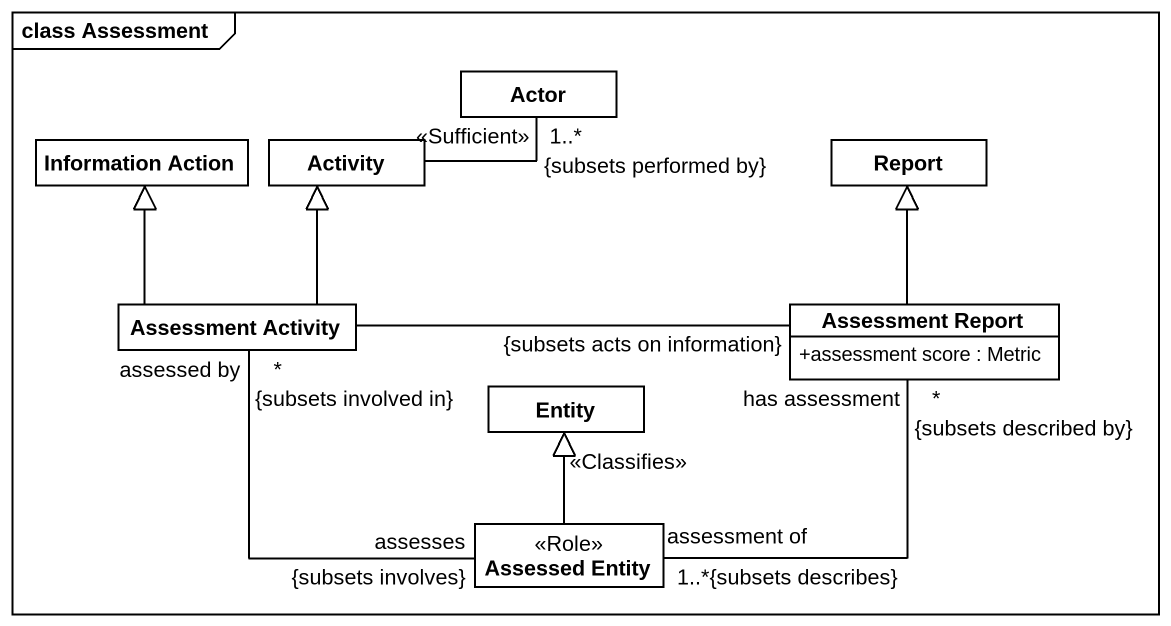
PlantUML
@startuml
mainframe class Assessment
hide circle
hide empty members
skinparam classAttributeIconSize 0
class "Actor" as Actor_
class "Information Action" as Information_Action
class Activity
class Report
class "Assessment Activity" as Assessment_Activity
class "Assessment Report" as Assessment_Report {
  +assessment score : Metric
}
class "Entity" as Entity_
class "Assessed Entity" as Assessed_Entity <<Role>>
Activity -right- "1..*\n{subsets performed by}\n<<Sufficient>>" Actor_
Assessment_Activity -up-|> Information_Action
Assessment_Activity -up-|> Activity
Assessment_Activity -right- "{subsets acts on information}" Assessment_Report
Assessment_Activity "assessed by\n{subsets involved in}\n*" -- "assesses\n{subsets involves}" Assessed_Entity
Assessment_Report -up-|> Report
Assessment_Report "{subsets described by}\nhas assessment\n*" -- "assessment of\n{subsets describes}\n1..*" Assessed_Entity
Assessed_Entity -up-|> Entity_ : <<Classifies>>
@enduml
